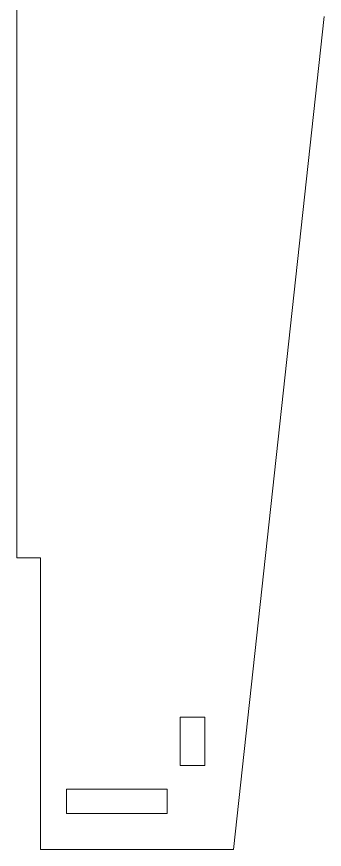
# Model space of a CAD drawing. Header units: millimetres. Extents: x 66 to 8082, y 89 to 5825.
# Drawn here: x 1377.4 to 1531.4, y 1599.7 to 2016.9 of the extents above; entities that cross this region are included whole.
import ezdxf

# ---------------------------------------------------------------- set-up
doc = ezdxf.new("R2010")
doc.units = ezdxf.units.MM
doc.layers.add('CUT THROUGH- Inside Line', color=5, linetype='Continuous')
doc.layers.add('CUT THROUGH- Outside Line', color=3, linetype='Continuous')

msp = doc.modelspace()

# ---------------------------------------------------------------- linework, layer by layer
at = {"layer": 'CUT THROUGH- Inside Line', "linetype": 'Continuous', "lineweight": 15}
for p, q in [((1471.51, 1665.96), (1459.26, 1665.96)), ((1459.26, 1665.96), (1459.26, 1641.71)), ((1471.51, 1641.71), (1471.51, 1665.96)), ((1459.26, 1641.71), (1471.51, 1641.71)), ((1402.26, 1629.83), (1402.26, 1617.71)), ((1452.64, 1629.83), (1402.26, 1629.83)), ((1452.64, 1617.71), (1452.64, 1629.83)), ((1452.64, 1617.71), (1402.26, 1617.71))]:
    msp.add_line(p, q, dxfattribs=at)
at = {"layer": 'CUT THROUGH- Outside Line', "linetype": 'Continuous', "lineweight": 15}
for p, q in [((1377.39, 2045.71), (1377.39, 1745.71)), ((1485.99, 1599.71), (1531.39, 2016.93)), ((1377.39, 1745.71), (1389.39, 1745.71)), ((1389.39, 1745.71), (1389.39, 1599.71)), ((1389.39, 1599.71), (1485.99, 1599.71))]:
    msp.add_line(p, q, dxfattribs=at)

doc.saveas('drawing.dxf')
